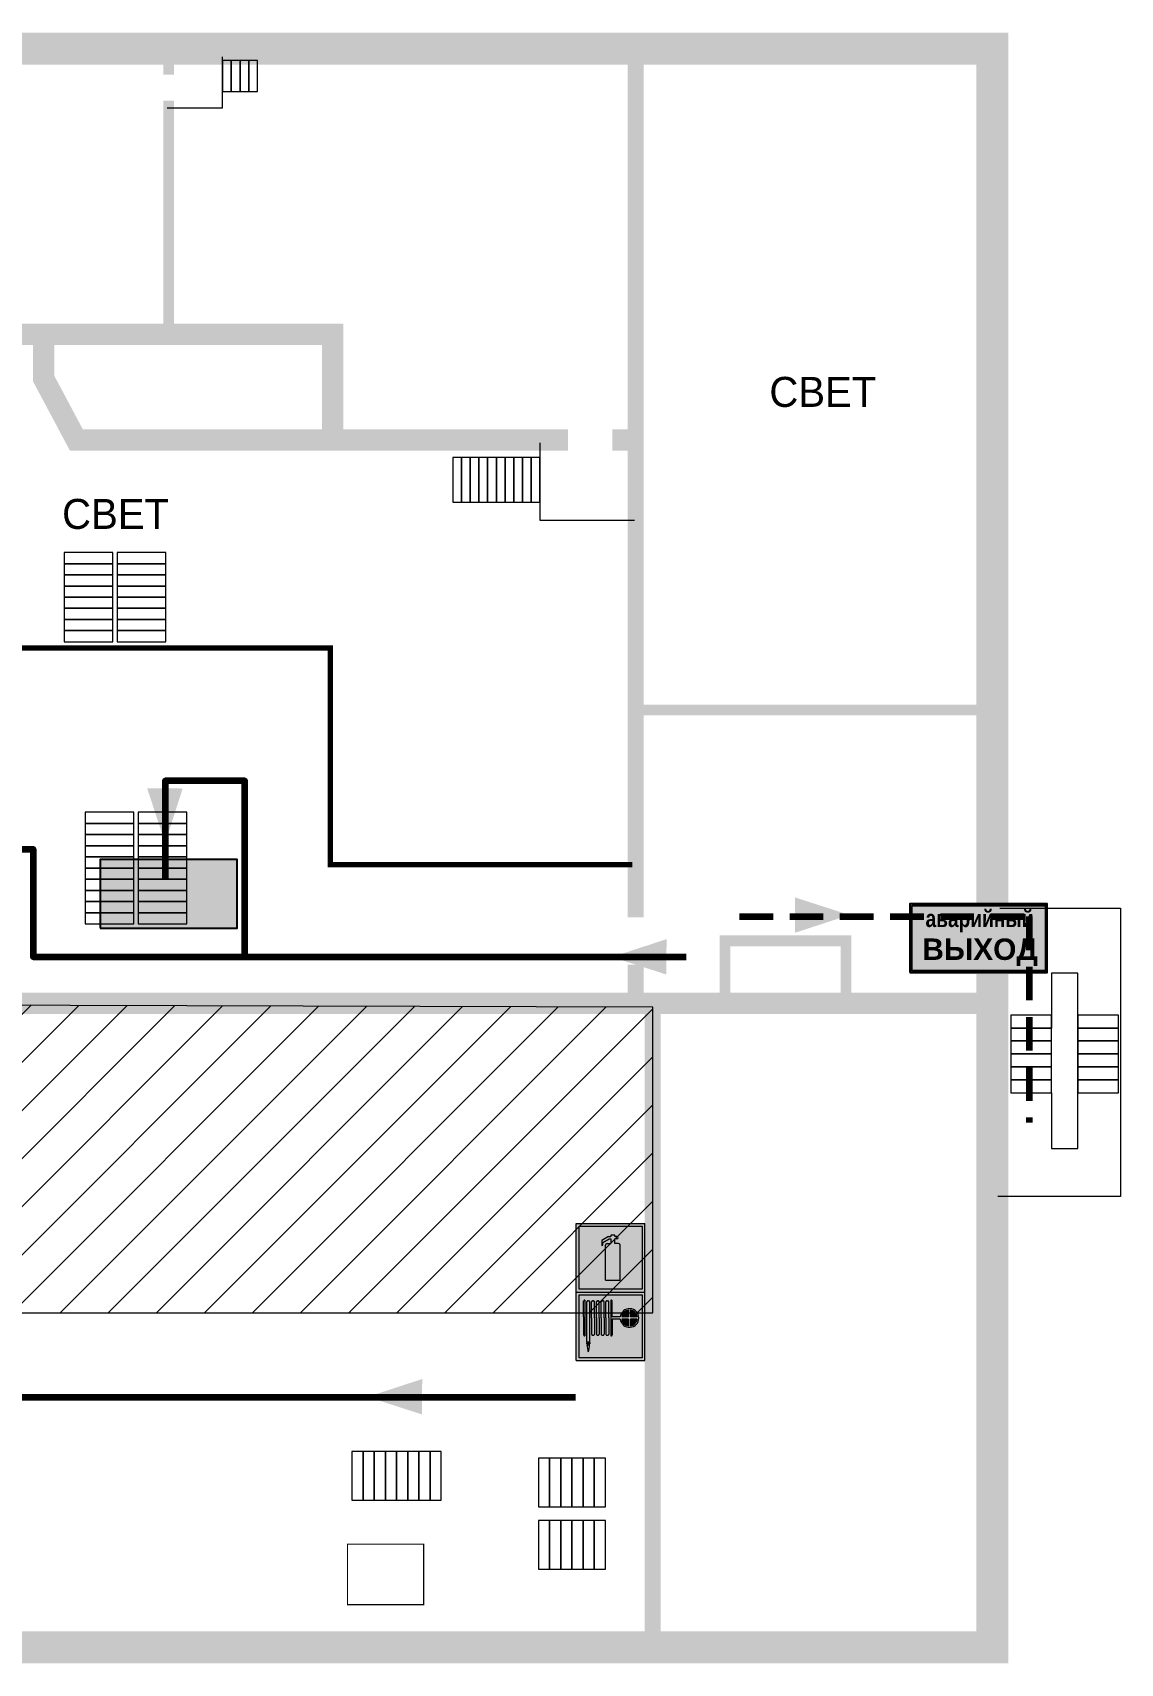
# Model space of a CAD drawing. Header units: millimetres. Extents: x 13114 to 67229, y 22859 to 38520.
# Drawn here: x 20491.7 to 20621.7, y 30578.7 to 30773.5 of the extents above; entities that cross this region are included whole.
import ezdxf

# ---------------------------------------------------------------- set-up
doc = ezdxf.new("R2010")
doc.units = ezdxf.units.MM
doc.linetypes.add('{ Wide Dash }', pattern=[12, 4, -2, 4, -2])
doc.layers.add('План_Штампы', color=7, linetype='Continuous')
doc.styles.add('обычный', font='arial.ttf')

# ---------------------------------------------------------------- blocks, each defined once
blk = doc.blocks.new('A$C37112FD5')
at = {"true_color": 0xf5f5ff}
h = blk.add_hatch(color=7, dxfattribs=at)
h.dxf.hatch_style = 1
h.paths.add_polyline_path([(12.8, -7.4), (0, -7.4), (0, -20.2), (12.8, -20.2)])
h.paths.add_polyline_path([(12.29, -7.91), (12.29, -19.69), (0.51, -19.69), (0.51, -7.91)], flags=16)
h.paths.add_polyline_path([(4.98, -9.04, -0.42597), (5.17, -9.22), (5.17, -12.25), (5.17, -15.29, -0.432244), (4.98, -15.47), (4.83, -15.47, -0.42597), (4.64, -15.29), (4.64, -12.25), (4.64, -9.22, -0.432244), (4.83, -9.04)], flags=0)
h.paths.add_polyline_path([(4.28, -9.22), (4.28, -12.25), (4.28, -15.29, -0.432244), (4.09, -15.47), (3.94, -15.47, -0.42597), (3.75, -15.29), (3.75, -12.25), (3.75, -9.22, -0.432244), (3.94, -9.04), (4.09, -9.04, -0.42597)], flags=0)
h.paths.add_polyline_path([(5.72, -9.04), (5.87, -9.04, -0.42597), (6.06, -9.22), (6.06, -12.25), (6.06, -15.29, -0.432244), (5.87, -15.47), (5.72, -15.47, -0.42597), (5.53, -15.29), (5.53, -12.25), (5.53, -9.22, -0.432244)], flags=0)
h.paths.add_polyline_path([(6.42, -8.9), (6.5, -8.9, -0.42597), (6.69, -9.08), (6.69, -12.03), (8.21, -12.03, -15.824349), (8.21, -12.47), (6.69, -12.47), (6.69, -15.42, -0.432244), (6.5, -15.6), (6.42, -15.6)], flags=0)
h.paths.add_polyline_path([(3.39, -9.22), (3.39, -12.25), (3.39, -15.29, -0.432244), (3.2, -15.47), (3.05, -15.47, -0.42597), (2.85, -15.29), (2.85, -12.25), (2.85, -9.22, -0.432244), (3.05, -9.04), (3.2, -9.04, -0.42597)], flags=0)
h.paths.add_polyline_path([(2.5, -9.22), (2.5, -16.71), (1.96, -16.71), (1.96, -9.22, -0.432244), (2.15, -9.04), (2.31, -9.04, -0.42597)], flags=0)
h.paths.add_polyline_path([(1.61, -8.9), (1.61, -15.6), (1.57, -15.6, -0.42597), (1.37, -15.42), (1.37, -12.03), (1.37, -9.09, -0.432244), (1.57, -8.9)], flags=0)
h.paths.add_polyline_path([(9.76, -10.81), (9.76, -12.03), (8.49, -12.03, -0.336371)], flags=0)
h.paths.add_polyline_path([(8.49, -12.47), (9.76, -12.47), (9.76, -13.7, -0.336371)], flags=0)
h.paths.add_polyline_path([(10.11, -10.81, -0.336371), (11.38, -12.03), (10.11, -12.03)], flags=0)
h.paths.add_polyline_path([(10.11, -12.47), (11.38, -12.47, -0.336371), (10.11, -13.7)], flags=0)
h.paths.add_polyline_path([(2.5, -16.84), (2.5, -17.05), (1.97, -17.05), (1.97, -16.84)], flags=0)
h.paths.add_polyline_path([(2.5, -17.24, -0.033778), (2.24, -18.6, -0.033778), (1.97, -17.24)], flags=0)
h = blk.add_hatch(color=242)
h.dxf.hatch_style = 1
h.paths.add_polyline_path([(12.29, -7.91), (0.51, -7.91), (0.51, -19.69), (12.29, -19.69)])
h.paths.add_polyline_path([(6.42, -15.6), (6.42, -8.9), (6.5, -8.9, -0.42597), (6.69, -9.08), (6.69, -12.03), (8.21, -12.03, -15.824349), (8.21, -12.47), (6.69, -12.47), (6.69, -15.42, -0.432244), (6.5, -15.6)], flags=16)
h.paths.add_polyline_path([(5.87, -15.47), (5.72, -15.47, -0.42597), (5.53, -15.29), (5.53, -12.25), (5.53, -9.22, -0.432244), (5.72, -9.04), (5.87, -9.04, -0.42597), (6.06, -9.22), (6.06, -12.25), (6.06, -15.29, -0.432244)], flags=16)
h.paths.add_polyline_path([(4.98, -15.47), (4.83, -15.47, -0.42597), (4.64, -15.29), (4.64, -12.25), (4.64, -9.22, -0.432244), (4.83, -9.04), (4.98, -9.04, -0.42597), (5.17, -9.22), (5.17, -12.25), (5.17, -15.29, -0.432244)], flags=16)
h.paths.add_polyline_path([(4.09, -15.47), (3.94, -15.47, -0.42597), (3.75, -15.29), (3.75, -12.25), (3.75, -9.22, -0.432244), (3.94, -9.04), (4.09, -9.04, -0.42597), (4.28, -9.22), (4.28, -12.25), (4.28, -15.29, -0.432244)], flags=16)
h.paths.add_polyline_path([(3.2, -15.47), (3.05, -15.47, -0.42597), (2.85, -15.29), (2.85, -12.25), (2.85, -9.22, -0.432244), (3.05, -9.04), (3.2, -9.04, -0.42597), (3.39, -9.22), (3.39, -12.25), (3.39, -15.29, -0.432244)], flags=16)
h.paths.add_polyline_path([(2.5, -17.05), (1.97, -17.05), (1.97, -16.84), (2.5, -16.84)], flags=16)
h.paths.add_polyline_path([(2.5, -17.24, -0.033778), (2.24, -18.6, -0.033778), (1.97, -17.24)], flags=16)
h.paths.add_polyline_path([(2.5, -16.71), (1.96, -16.71), (1.96, -9.22, -0.432244), (2.15, -9.04), (2.31, -9.04, -0.42597), (2.5, -9.22)], flags=16)
h.paths.add_polyline_path([(1.61, -15.6), (1.57, -15.6, -0.42597), (1.37, -15.42), (1.37, -12.03), (1.37, -9.09, -0.432244), (1.57, -8.9), (1.61, -8.9)], flags=16)
h.paths.add_polyline_path([(8.49, -12.47), (9.76, -12.47), (9.76, -13.7, -0.336371)], flags=0)
h.paths.add_polyline_path([(10.11, -13.7), (10.11, -12.47), (11.38, -12.47, -0.336371)], flags=0)
h.paths.add_polyline_path([(8.49, -12.03, -0.336371), (9.76, -10.81), (9.76, -12.03)], flags=0)
h.paths.add_polyline_path([(10.11, -12.03), (10.11, -10.81, -0.336371), (11.38, -12.03)], flags=0)
h = blk.add_hatch(color=7, dxfattribs=at)
h.dxf.hatch_style = 1
h.paths.add_polyline_path([(1.61, -8.9), (1.57, -8.9, 0.432244), (1.37, -9.09), (1.37, -12.03), (1.37, -15.42, 0.42597), (1.57, -15.6), (1.61, -15.6)])
h.paths.add_polyline_path([(2.5, -9.22, 0.42597), (2.31, -9.04), (2.15, -9.04, 0.432244), (1.96, -9.22), (1.96, -16.71), (2.5, -16.71)])
h.paths.add_polyline_path([(2.5, -16.84), (1.97, -16.84), (1.97, -17.05), (2.5, -17.05)])
h.paths.add_polyline_path([(2.5, -17.24), (1.97, -17.24, 0.033778), (2.24, -18.6, 0.033778)])
h.paths.add_polyline_path([(3.39, -12.25), (3.39, -9.22, 0.42597), (3.2, -9.04), (3.05, -9.04, 0.432244), (2.85, -9.22), (2.85, -12.25), (2.85, -15.29, 0.42597), (3.05, -15.47), (3.2, -15.47, 0.432244), (3.39, -15.29)])
h.paths.add_polyline_path([(4.28, -12.25), (4.28, -9.22, 0.42597), (4.09, -9.04), (3.94, -9.04, 0.432244), (3.75, -9.22), (3.75, -12.25), (3.75, -15.29, 0.42597), (3.94, -15.47), (4.09, -15.47, 0.432244), (4.28, -15.29)])
h.paths.add_polyline_path([(5.17, -12.25), (5.17, -9.22, 0.42597), (4.98, -9.04), (4.83, -9.04, 0.432244), (4.64, -9.22), (4.64, -12.25), (4.64, -15.29, 0.42597), (4.83, -15.47), (4.98, -15.47, 0.432244), (5.17, -15.29)])
h.paths.add_polyline_path([(6.06, -12.25), (6.06, -9.22, 0.42597), (5.87, -9.04), (5.72, -9.04, 0.432244), (5.53, -9.22), (5.53, -12.25), (5.53, -15.29, 0.42597), (5.72, -15.47), (5.87, -15.47, 0.432244), (6.06, -15.29)])
h.paths.add_polyline_path([(6.69, -12.47), (8.21, -12.47, 15.824349), (8.21, -12.03), (6.69, -12.03), (6.69, -9.08, 0.42597), (6.5, -8.9), (6.42, -8.9), (6.42, -15.6), (6.5, -15.6, 0.432244), (6.69, -15.42)])
h.paths.add_polyline_path([(8.49, -12.47), (9.76, -12.47), (9.76, -13.7, -0.336371)], flags=16)
h.paths.add_polyline_path([(8.49, -12.03, -0.336371), (9.76, -10.81), (9.76, -12.03)], flags=16)
h.paths.add_polyline_path([(10.11, -12.47), (11.38, -12.47, -0.336371), (10.11, -13.7)], flags=16)
h.paths.add_polyline_path([(10.11, -12.03), (10.11, -10.81, -0.336371), (11.38, -12.03)], flags=16)
h = blk.add_hatch(color=242)
h.dxf.hatch_style = 1
h.paths.add_polyline_path([(9.76, -10.81, 0.336371), (8.49, -12.03), (9.76, -12.03)])
h.paths.add_polyline_path([(10.11, -10.81), (10.11, -12.03), (11.38, -12.03, 0.336371)])
h.paths.add_polyline_path([(11.38, -12.47), (10.11, -12.47), (10.11, -13.7, 0.336371)])
h.paths.add_polyline_path([(9.76, -12.47), (8.49, -12.47, 0.336371), (9.76, -13.7)])
at = {"color": 242, "lineweight": 5}
for p, q in [((0, -20.2), (0, -7.4)), ((0, -7.4), (12.8, -7.4)), ((1.37, -12.03), (1.37, -9.08)), ((1.57, -8.9), (1.61, -8.9)), ((1.61, -8.9), (1.61, -15.6)), ((2.15, -9.04), (2.31, -9.04)), ((3.05, -9.04), (3.2, -9.04)), ((3.94, -9.04), (4.09, -9.04)), ((4.83, -9.04), (4.98, -9.04)), ((5.72, -9.04), (5.87, -9.04)), ((6.42, -8.9), (6.42, -15.6)), ((6.5, -8.9), (6.42, -8.9)), ((6.69, -12.03), (6.69, -9.08)), ((12.8, -20.2), (12.8, -7.4)), ((1.37, -12.03), (1.37, -15.42)), ((1.96, -16.71), (1.96, -9.22)), ((2.5, -16.71), (2.5, -9.22)), ((2.85, -12.25), (2.85, -9.22)), ((3.39, -12.25), (3.39, -9.22)), ((3.75, -12.25), (3.75, -9.22)), ((4.28, -12.25), (4.28, -9.22)), ((4.64, -12.25), (4.64, -9.22)), ((5.17, -12.25), (5.17, -9.22)), ((5.53, -12.25), (5.53, -9.22)), ((6.06, -12.25), (6.06, -9.22)), ((8.21, -12.03), (6.69, -12.03)), ((9.76, -12.03), (8.49, -12.03)), ((9.76, -10.81), (9.76, -12.03)), ((10.11, -10.81), (10.11, -12.03)), ((11.38, -12.03), (10.11, -12.03)), ((2.85, -12.25), (2.85, -15.29)), ((3.39, -12.25), (3.39, -15.29)), ((3.75, -12.25), (3.75, -15.29)), ((4.28, -12.25), (4.28, -15.29)), ((4.64, -12.25), (4.64, -15.29)), ((5.17, -12.25), (5.17, -15.29)), ((5.53, -12.25), (5.53, -15.29)), ((6.06, -12.25), (6.06, -15.29)), ((8.21, -12.47), (6.69, -12.47)), ((6.69, -12.47), (6.69, -15.42)), ((9.76, -12.47), (8.49, -12.47)), ((9.76, -12.47), (9.76, -13.7)), ((11.38, -12.47), (10.11, -12.47)), ((10.11, -12.47), (10.11, -13.7)), ((1.57, -15.6), (1.61, -15.6)), ((1.96, -16.71), (2.5, -16.71)), ((1.97, -16.84), (2.5, -16.84)), ((1.97, -17.05), (1.97, -16.84)), ((2.5, -17.05), (1.97, -17.05)), ((1.97, -17.24), (2.5, -17.24)), ((2.5, -16.84), (2.5, -17.05)), ((3.05, -15.47), (3.2, -15.47)), ((3.94, -15.47), (4.09, -15.47)), ((4.83, -15.47), (4.98, -15.47)), ((5.72, -15.47), (5.87, -15.47)), ((6.42, -15.6), (6.5, -15.6)), ((0, -20.2), (12.8, -20.2))]:
    blk.add_line(p, q, dxfattribs=at)
blk.add_lwpolyline([(0.51, -7.91), (12.29, -7.91), (12.29, -19.69), (0.51, -19.69)], close=True, dxfattribs=at)
for centre, radius, start, end in [((1.56, -9.09), 0.182, 87.1027, 180.6071), ((2.15, -9.22), 0.182, 87.1027, 180.6071), ((2.32, -9.22), 0.182, 359.3929, 92.8973), ((3.04, -9.22), 0.182, 87.1027, 180.6071), ((3.21, -9.22), 0.182, 359.3929, 92.8973), ((3.93, -9.22), 0.182, 87.1027, 180.6071), ((4.1, -9.22), 0.182, 359.3929, 92.8973), ((4.82, -9.22), 0.182, 87.1027, 180.6071), ((4.99, -9.22), 0.182, 359.3929, 92.8973), ((5.71, -9.22), 0.182, 87.1027, 180.6071), ((5.88, -9.22), 0.182, 359.3929, 92.8973), ((6.51, -9.09), 0.182, 359.3929, 92.8973), ((9.93, -12.25), 1.74, 187.2319, 172.7681), ((9.93, -12.25), 1.46, 96.9927, 171.3585), ((9.93, -12.25), 1.46, 8.6415, 83.0073), ((9.93, -12.25), 1.46, 188.6415, 263.0073), ((9.93, -12.25), 1.46, 276.9927, 351.3585), ((1.56, -15.42), 0.182, 179.3929, 272.8973), ((12.17, -15.98), 10.27, 187.041, 194.7793), ((-7.7, -15.98), 10.27, 345.2207, 352.959), ((3.04, -15.29), 0.182, 179.3929, 272.8973), ((3.21, -15.29), 0.182, 267.1027, 0.6071), ((3.93, -15.29), 0.182, 179.3929, 272.8973), ((4.1, -15.29), 0.182, 267.1027, 0.6071), ((4.82, -15.29), 0.182, 179.3929, 272.8973), ((4.99, -15.29), 0.182, 267.1027, 0.6071), ((5.71, -15.29), 0.182, 179.3929, 272.8973), ((5.88, -15.29), 0.182, 267.1027, 0.6071), ((6.51, -15.42), 0.182, 267.1027, 0.6071)]:
    blk.add_arc(centre, radius, start, end, dxfattribs=at)
blk = doc.blocks.new('A$C3AD82952')
at = {"true_color": 0xf5f5ff}
h = blk.add_hatch(color=7, dxfattribs=at)
h.dxf.hatch_style = 1
h.paths.add_polyline_path([(8.21, 8.73, 0.414214), (7.89, 9.05), (7.22, 9.05), (7.22, 9.92), (7.59, 9.92, 1), (7.57, 10.36), (7.22, 10.36), (7.22, 10.6), (6.43, 10.6), (6.43, 10.36), (6.01, 10.36), (4.74, 9.59), (4.74, 8.69), (4.98, 8.73), (4.98, 9.26), (6.12, 9.91), (6.43, 9.91), (6.43, 9.05), (5.76, 9.05, 0.414214), (5.44, 8.73), (5.44, 2.2), (8.21, 2.2)], flags=0)
h.paths.add_polyline_path([(12.8, 12.8), (0, 12.8), (0, 0), (12.8, 0)])
h.paths.add_polyline_path([(0.51, 12.29), (12.29, 12.29), (12.29, 0.51), (0.51, 0.51)], flags=16)
h.paths.add_polyline_path([(4.74, 9.59), (6.01, 10.36), (6.43, 10.36), (6.43, 10.6), (7.22, 10.6), (7.22, 10.36), (7.59, 10.36, -0.94586), (7.59, 9.92), (7.22, 9.92), (7.22, 9.05), (7.89, 9.05, -0.414214), (8.21, 8.73), (8.21, 2.2), (5.44, 2.2), (5.44, 8.73, -0.414214), (5.76, 9.05), (6.43, 9.05), (6.43, 9.91), (6.12, 9.91), (4.98, 9.26), (4.98, 8.73), (4.74, 8.69)], flags=0)
h = blk.add_hatch(color=242)
h.dxf.hatch_style = 1
h.paths.add_polyline_path([(12.29, 12.29), (0.51, 12.29), (0.51, 0.51), (12.29, 0.51)])
h.paths.add_polyline_path([(4.74, 8.69), (4.74, 9.59), (6.01, 10.36), (6.43, 10.36), (6.43, 10.6), (7.22, 10.6), (7.22, 10.36), (7.59, 10.36, -0.94586), (7.59, 9.92), (7.22, 9.92), (7.22, 9.05), (7.89, 9.05, -0.414214), (8.21, 8.73), (8.21, 2.2), (5.44, 2.2), (5.44, 8.73, -0.414214), (5.76, 9.05), (6.43, 9.05), (6.43, 9.91), (6.12, 9.91), (4.98, 9.26), (4.98, 8.73)], flags=16)
h = blk.add_hatch(color=7, dxfattribs=at)
h.dxf.hatch_style = 1
h.paths.add_polyline_path([(8.21, 8.73, 0.414214), (7.89, 9.05), (7.22, 9.05), (7.22, 9.92), (7.59, 9.92, 1), (7.57, 10.36), (7.22, 10.36), (7.22, 10.6), (6.43, 10.6), (6.43, 10.36), (6.01, 10.36), (4.74, 9.59), (4.74, 8.69), (4.98, 8.73), (4.98, 9.26), (6.12, 9.91), (6.43, 9.91), (6.43, 9.05), (5.76, 9.05, 0.414214), (5.44, 8.73), (5.44, 2.2), (8.21, 2.2)])
at = {"color": 242, "lineweight": 5}
for p, q in [((0, 0), (0, 12.8)), ((0, 12.8), (12.8, 12.8)), ((12.8, 0), (12.8, 12.8)), ((6.01, 10.36), (4.74, 9.59)), ((4.74, 9.59), (4.74, 8.69)), ((4.98, 9.26), (6.12, 9.91)), ((4.98, 8.73), (4.98, 9.26)), ((6.01, 10.36), (6.43, 10.36)), ((6.12, 9.91), (6.43, 9.91)), ((7.22, 10.6), (6.43, 10.6)), ((6.43, 10.6), (6.43, 10.36)), ((6.43, 9.91), (6.43, 9.05)), ((7.22, 10.36), (7.22, 10.6)), ((7.59, 10.36), (7.22, 10.36)), ((7.22, 9.05), (7.22, 9.92)), ((7.59, 9.92), (7.22, 9.92)), ((4.74, 8.69), (4.98, 8.73)), ((5.44, 2.2), (5.44, 8.73)), ((5.76, 9.05), (6.43, 9.05)), ((7.89, 9.05), (7.22, 9.05)), ((8.21, 2.2), (8.21, 8.73)), ((0, 0), (12.8, 0)), ((5.44, 2.2), (8.21, 2.2))]:
    blk.add_line(p, q, dxfattribs=at)
blk.add_lwpolyline([(0.51, 12.29), (12.29, 12.29), (12.29, 0.51), (0.51, 0.51)], close=True, dxfattribs=at)
for centre, radius, start, end in [((7.58, 10.14), 0.223, 273.1875, 86.8125), ((5.76, 8.73), 0.32, 90, 180), ((7.89, 8.73), 0.32, 0, 90)]:
    blk.add_arc(centre, radius, start, end, dxfattribs=at)
blk = doc.blocks.new('A$C41C009D9')
at = {"true_color": 0xffffff}
blk.add_hatch(color=7, dxfattribs=at).paths.add_polyline_path([(0, 8), (-16, 8), (-16, 0), (0, 0)])
h = blk.add_hatch(color=126)
h.dxf.hatch_style = 1
h.paths.add_polyline_path([(-15.8, 7.8), (-15.8, 0.2), (-0.2, 0.2), (-0.2, 7.8)])
at = {"color": 126}
for points in [[(-16, 0), (0, 0), (0, 8), (-16, 8)], [(-16, 0), (0, 0), (0, 8), (-16, 8)], [(-15.8, 7.8), (-0.2, 7.8), (-0.2, 0.2), (-15.8, 0.2)]]:
    blk.add_lwpolyline(points, close=True, dxfattribs=at)
at = {"color": 7, "true_color": 0xffffff, "insert": (-15.8, 7.3), "char_height": 2.5, "width": 15.5999, "attachment_point": 1, "style": 'обычный'}
blk.add_mtext('\\pi1.6133;{\\fArial|b1|i0|c204|p34;\\H0.8x;\\W0.8;аварийный\\H1.25x;\\W1;\\P\\pi1.2327;ВЫХОД}', dxfattribs=at)
blk = doc.blocks.new('A$C7B4425F7')
at = {"true_color": 0xffffff}
blk.add_hatch(color=7, dxfattribs=at).paths.add_polyline_path([(0, 0), (-16, 0), (-16, -8), (0, -8)])
h = blk.add_hatch(color=126)
h.paths.add_polyline_path([(-0.2, -0.2), (-15.8, -0.2), (-15.8, -7.8), (-0.2, -7.8)])
h.paths.add_polyline_path([(-11.76, -2.03), (-11.76, -3.66), (-11.17, -3.66, -0.568275), (-11.17, -6.18), (-12.58, -6.18), (-12.58, -2.03)], flags=16)
h.paths.add_polyline_path([(-13.33, -4.12, -0.495768), (-13.59, -6.18), (-15.03, -6.18), (-15.03, -2.03), (-13.59, -2.03, -0.487973)], flags=16)
h.paths.add_polyline_path([(-10.25, -2.03), (-9.48, -2.03), (-9.48, -6.18), (-10.25, -6.18)], flags=16)
h.paths.add_polyline_path([(-13.84, -3.69), (-14.24, -3.69), (-14.24, -3.03), (-13.9, -3.03, -0.692621)], flags=0)
h.paths.add_polyline_path([(-9.15, -2.03), (-8.4, -2.03), (-8.04, -3.07), (-7.68, -2.03), (-6.93, -2.03), (-7.64, -4.1), (-6.93, -6.18), (-7.68, -6.18), (-8.04, -5.14), (-8.4, -6.18), (-9.15, -6.18), (-8.44, -4.1)], flags=16)
h.paths.add_polyline_path([(-11.76, -4.46), (-11.42, -4.46, -0.692621), (-11.36, -5.12), (-11.76, -5.12)], flags=0)
h.paths.add_polyline_path([(-13.9, -5.2), (-14.24, -5.2), (-14.24, -4.55), (-13.84, -4.55, -0.708038)], flags=0)
edge = h.paths.add_edge_path(flags=16)
edge.add_ellipse((-5.51, -4.08), major_axis=(0, 2.05), ratio=0.586184, start_angle=0, end_angle=360)
edge = h.paths.add_edge_path(flags=0)
edge.add_ellipse((-5.51, -4.08), major_axis=(0, 1.14), ratio=0.454828, start_angle=0, end_angle=360)
h.paths.add_polyline_path([(-4.13, -4.96, 0.377264), (-3.48, -4.52, 0.0555), (-3.16, -2.03), (-1.66, -2.03), (-1.66, -4.96), (-0.96, -4.96), (-0.96, -7.01), (-1.75, -7.01), (-1.75, -6.18), (-3.3, -6.18), (-3.3, -7.02), (-4.13, -7.02)], flags=16)
h.paths.add_polyline_path([(-2.73, -2.91), (-2.28, -2.91), (-2.28, -4.96), (-3.05, -4.96, 0.079136)], flags=0)
at = {"color": 126}
blk.add_lwpolyline([(-16, -8), (0, -8), (0, 0), (-16, 0)], close=True, dxfattribs=at)

msp = doc.modelspace()

# ---------------------------------------------------------------- hatches: boundary and pattern name
at = {"lineweight": 0}
h = msp.add_hatch(dxfattribs=at)
h.set_pattern_fill('ANSI31', color=256, scale=1.28)
h.set_pattern_definition([(45, (-1883.78, 20265.3152), (-2.87368196, 2.87368196), [])])
h.paths.add_polyline_path([(20471.04, 30620.79), (20471.04, 30632.1), (20484.5, 30632.1), (20484.5, 30620.58), (20565.78, 30620.58), (20565.78, 30657.09), (20398.64, 30657.55), (20398.64, 30620.79)])

# ---------------------------------------------------------------- linework, layer by layer
for points, const_width in [([(20293.8, 30771.6), (20606.37, 30771.6), (20606.37, 30667.08)], 3.84), ([(20507.95, 30771.6), (20507.95, 30768.5)], 1.28), ([(20563.75, 30667.81), (20563.75, 30771.53)], 1.92), ([(20507.95, 30737.48), (20507.95, 30765.39)], 1.28), ([(20451.21, 30737.48), (20527.52, 30737.48), (20527.52, 30724.86), (20555.64, 30724.86)], 2.56), ([(20527.52, 30724.86), (20496.9, 30724.86), (20493.01, 30732.16), (20493.01, 30737.48)], 2.56), ([(20314.73, 30733.9), (20314.73, 30712.71), (20340.16, 30712.71), (20340.16, 30733.93), (20340.16, 30700.01), (20527.24, 30700.01), (20527.24, 30674.1), (20563.35, 30674.1)], 0.64), ([(20560.95, 30724.86), (20564.02, 30724.86)], 2.56), ([(20563.75, 30692.59), (20607.14, 30692.59)], 1.28), ([(20574.41, 30658.7), (20574.41, 30665.01), (20588.87, 30665.01), (20588.87, 30658.31)], 1.28), ([(20563.75, 30657.09), (20563.75, 30662.17)], 1.92), ([(20606.37, 30661.03), (20606.37, 30580.8)], 3.84), ([(20357.93, 30657.55), (20605.65, 30657.55)], 2.56), ([(20565.78, 30580.8), (20565.78, 30657.09)], 1.92), ([(20293.8, 30580.6), (20606.37, 30580.6), (20606.37, 30583.98)], 3.84)]:
    msp.add_lwpolyline(points, dxfattribs=dict(at, const_width=const_width))
for points in [[(20507.76, 30764.55), (20514.37, 30764.55), (20514.37, 30770.61)], [(20552.31, 30724.52), (20552.31, 30715.29), (20563.61, 30715.29)], [(20607.25, 30668.91), (20621.67, 30668.91), (20621.67, 30634.46), (20607.03, 30634.46)], [(20613.44, 30646.86), (20613.44, 30640.19), (20616.59, 30640.19), (20616.59, 30661.15), (20613.44, 30661.15), (20613.44, 30654.59)], [(20398.64, 30657.55), (20398.64, 30620.79), (20471.04, 30620.79), (20471.04, 30632.1), (20484.5, 30632.1), (20484.5, 30620.58), (20565.78, 30620.58), (20565.78, 30657.09), (20398.64, 30657.55), (20398.64, 30620.79)]]:
    msp.add_lwpolyline(points, dxfattribs=at)
for points in [[(20514.37, 30766.49), (20515.42, 30766.49), (20515.42, 30770.17), (20514.37, 30770.17)], [(20515.42, 30766.49), (20516.46, 30766.49), (20516.46, 30770.17), (20515.42, 30770.17)], [(20516.46, 30766.49), (20517.5, 30766.49), (20517.5, 30770.17), (20516.46, 30770.17)], [(20517.5, 30766.49), (20518.55, 30766.49), (20518.55, 30770.17), (20517.5, 30770.17)], [(20541.88, 30717.43), (20542.92, 30717.43), (20542.92, 30722.75), (20541.88, 30722.75)], [(20542.92, 30717.43), (20543.96, 30717.43), (20543.96, 30722.75), (20542.92, 30722.75)], [(20543.96, 30717.43), (20545.01, 30717.43), (20545.01, 30722.75), (20543.96, 30722.75)], [(20545.01, 30717.43), (20546.05, 30717.43), (20546.05, 30722.75), (20545.01, 30722.75)], [(20546.05, 30717.43), (20547.1, 30717.43), (20547.1, 30722.75), (20546.05, 30722.75)], [(20547.1, 30717.43), (20548.14, 30717.43), (20548.14, 30722.75), (20547.1, 30722.75)], [(20548.14, 30717.43), (20549.18, 30717.43), (20549.18, 30722.75), (20548.14, 30722.75)], [(20549.18, 30717.43), (20550.23, 30717.43), (20550.23, 30722.75), (20549.18, 30722.75)], [(20550.23, 30717.43), (20551.27, 30717.43), (20551.27, 30722.75), (20550.23, 30722.75)], [(20551.27, 30717.43), (20552.31, 30717.43), (20552.31, 30722.75), (20551.27, 30722.75)], [(20495.44, 30710.07), (20501.26, 30710.07), (20501.26, 30711.4), (20495.44, 30711.4)], [(20501.78, 30710.07), (20507.59, 30710.07), (20507.59, 30711.4), (20501.78, 30711.4)], [(20495.44, 30708.74), (20501.26, 30708.74), (20501.26, 30710.07), (20495.44, 30710.07)], [(20495.44, 30707.4), (20501.26, 30707.4), (20501.26, 30708.74), (20495.44, 30708.74)], [(20501.78, 30708.74), (20507.59, 30708.74), (20507.59, 30710.07), (20501.78, 30710.07)], [(20501.78, 30707.4), (20507.59, 30707.4), (20507.59, 30708.74), (20501.78, 30708.74)], [(20495.44, 30706.07), (20501.26, 30706.07), (20501.26, 30707.4), (20495.44, 30707.4)], [(20501.78, 30706.07), (20507.59, 30706.07), (20507.59, 30707.4), (20501.78, 30707.4)], [(20495.44, 30704.74), (20501.26, 30704.74), (20501.26, 30706.07), (20495.44, 30706.07)], [(20495.44, 30703.4), (20501.26, 30703.4), (20501.26, 30704.74), (20495.44, 30704.74)], [(20501.78, 30704.74), (20507.59, 30704.74), (20507.59, 30706.07), (20501.78, 30706.07)], [(20501.78, 30703.4), (20507.59, 30703.4), (20507.59, 30704.74), (20501.78, 30704.74)], [(20495.44, 30702.07), (20501.26, 30702.07), (20501.26, 30703.4), (20495.44, 30703.4)], [(20501.78, 30702.07), (20507.59, 30702.07), (20507.59, 30703.4), (20501.78, 30703.4)], [(20495.44, 30700.74), (20501.26, 30700.74), (20501.26, 30702.07), (20495.44, 30702.07)], [(20501.78, 30700.74), (20507.59, 30700.74), (20507.59, 30702.07), (20501.78, 30702.07)], [(20497.94, 30679.04), (20503.76, 30679.04), (20503.76, 30680.37), (20497.94, 30680.37)], [(20504.28, 30679.04), (20510.09, 30679.04), (20510.09, 30680.37), (20504.28, 30680.37)], [(20497.94, 30677.7), (20503.76, 30677.7), (20503.76, 30679.04), (20497.94, 30679.04)], [(20497.94, 30676.37), (20503.76, 30676.37), (20503.76, 30677.7), (20497.94, 30677.7)], [(20504.28, 30677.7), (20510.09, 30677.7), (20510.09, 30679.04), (20504.28, 30679.04)], [(20504.28, 30676.37), (20510.09, 30676.37), (20510.09, 30677.7), (20504.28, 30677.7)], [(20497.94, 30675.04), (20503.76, 30675.04), (20503.76, 30676.37), (20497.94, 30676.37)], [(20504.28, 30675.04), (20510.09, 30675.04), (20510.09, 30676.37), (20504.28, 30676.37)], [(20497.94, 30673.7), (20503.76, 30673.7), (20503.76, 30675.04), (20497.94, 30675.04)], [(20497.94, 30672.37), (20503.76, 30672.37), (20503.76, 30673.7), (20497.94, 30673.7)], [(20504.28, 30673.7), (20510.09, 30673.7), (20510.09, 30675.04), (20504.28, 30675.04)], [(20504.28, 30672.37), (20510.09, 30672.37), (20510.09, 30673.7), (20504.28, 30673.7)], [(20497.94, 30671.04), (20503.76, 30671.04), (20503.76, 30672.37), (20497.94, 30672.37)], [(20504.28, 30671.04), (20510.09, 30671.04), (20510.09, 30672.37), (20504.28, 30672.37)], [(20497.94, 30669.7), (20503.76, 30669.7), (20503.76, 30671.04), (20497.94, 30671.04)], [(20497.94, 30668.37), (20503.76, 30668.37), (20503.76, 30669.7), (20497.94, 30669.7)], [(20504.28, 30669.7), (20510.09, 30669.7), (20510.09, 30671.04), (20504.28, 30671.04)], [(20504.28, 30668.37), (20510.09, 30668.37), (20510.09, 30669.7), (20504.28, 30669.7)], [(20497.94, 30667.04), (20503.76, 30667.04), (20503.76, 30668.37), (20497.94, 30668.37)], [(20504.28, 30667.04), (20510.09, 30667.04), (20510.09, 30668.37), (20504.28, 30668.37)], [(20608.58, 30654.59), (20613.44, 30654.59), (20613.44, 30656.14), (20608.58, 30656.14)], [(20616.59, 30654.59), (20621.45, 30654.59), (20621.45, 30656.14), (20616.59, 30656.14)], [(20608.58, 30653.05), (20613.44, 30653.05), (20613.44, 30654.59), (20608.58, 30654.59)], [(20616.59, 30653.05), (20621.45, 30653.05), (20621.45, 30654.59), (20616.59, 30654.59)], [(20608.58, 30651.5), (20613.44, 30651.5), (20613.44, 30653.05), (20608.58, 30653.05)], [(20616.59, 30651.5), (20621.45, 30651.5), (20621.45, 30653.05), (20616.59, 30653.05)], [(20608.58, 30649.95), (20613.44, 30649.95), (20613.44, 30651.5), (20608.58, 30651.5)], [(20616.59, 30649.95), (20621.45, 30649.95), (20621.45, 30651.5), (20616.59, 30651.5)], [(20608.58, 30648.41), (20613.44, 30648.41), (20613.44, 30649.95), (20608.58, 30649.95)], [(20608.58, 30646.86), (20613.44, 30646.86), (20613.44, 30648.41), (20608.58, 30648.41)], [(20616.59, 30648.41), (20621.45, 30648.41), (20621.45, 30649.95), (20616.59, 30649.95)], [(20616.59, 30646.86), (20621.45, 30646.86), (20621.45, 30648.41), (20616.59, 30648.41)], [(20529.83, 30603.99), (20529.83, 30598.17), (20531.17, 30598.17), (20531.17, 30603.99)], [(20531.17, 30603.99), (20531.17, 30598.17), (20532.5, 30598.17), (20532.5, 30603.99)], [(20532.5, 30603.99), (20532.5, 30598.17), (20533.83, 30598.17), (20533.83, 30603.99)], [(20533.83, 30603.99), (20533.83, 30598.17), (20535.17, 30598.17), (20535.17, 30603.99)], [(20535.17, 30603.99), (20535.17, 30598.17), (20536.5, 30598.17), (20536.5, 30603.99)], [(20536.5, 30603.99), (20536.5, 30598.17), (20537.83, 30598.17), (20537.83, 30603.99)], [(20537.83, 30603.99), (20537.83, 30598.17), (20539.17, 30598.17), (20539.17, 30603.99)], [(20539.17, 30603.99), (20539.17, 30598.17), (20540.5, 30598.17), (20540.5, 30603.99)], [(20552.13, 30603.19), (20552.13, 30597.37), (20553.46, 30597.37), (20553.46, 30603.19)], [(20553.46, 30603.19), (20553.46, 30597.37), (20554.8, 30597.37), (20554.8, 30603.19)], [(20554.8, 30603.19), (20554.8, 30597.37), (20556.13, 30597.37), (20556.13, 30603.19)], [(20556.13, 30603.19), (20556.13, 30597.37), (20557.46, 30597.37), (20557.46, 30603.19)], [(20557.46, 30603.19), (20557.46, 30597.37), (20558.8, 30597.37), (20558.8, 30603.19)], [(20558.8, 30603.19), (20558.8, 30597.37), (20560.13, 30597.37), (20560.13, 30603.19)], [(20552.13, 30595.74), (20552.13, 30589.93), (20553.46, 30589.93), (20553.46, 30595.74)], [(20553.46, 30595.74), (20553.46, 30589.93), (20554.8, 30589.93), (20554.8, 30595.74)], [(20554.8, 30595.74), (20554.8, 30589.93), (20556.13, 30589.93), (20556.13, 30595.74)], [(20556.13, 30595.74), (20556.13, 30589.93), (20557.46, 30589.93), (20557.46, 30595.74)], [(20557.46, 30595.74), (20557.46, 30589.93), (20558.8, 30589.93), (20558.8, 30595.74)], [(20558.8, 30595.74), (20558.8, 30589.93), (20560.13, 30589.93), (20560.13, 30595.74)]]:
    msp.add_lwpolyline(points, close=True, dxfattribs=at)
at = {"color": 126, "lineweight": 100, "true_color": 0x008754}
for points in [[(20314.65, 30675.96), (20491.76, 30675.96), (20491.76, 30663.09), (20517.03, 30663.09), (20517.03, 30684.13), (20507.5, 30684.13), (20507.5, 30672.41)], [(20556.57, 30610.43), (20385.25, 30610.43), (20354.44, 30631.51), (20354.44, 30675.96)], [(20517.03, 30663.09), (20569.77, 30663.09)]]:
    msp.add_lwpolyline(points, dxfattribs=at)
at = {"color": 126, "linetype": '{ Wide Dash }', "lineweight": 100, "true_color": 0x008754}
msp.add_lwpolyline([(20576.16, 30667.91), (20610.76, 30667.91), (20610.76, 30643.29)], dxfattribs=at)
at = {"lineweight": 0, "const_width": 0.128}
msp.add_lwpolyline([(20529.32, 30585.7), (20538.41, 30585.7), (20538.41, 30592.93), (20529.32, 30592.93)], close=True, dxfattribs=at)
at = {"layer": 'План_Штампы', "color": 126, "true_color": 0x008754}
for points in [[(20505.37, 30683.22), (20509.61, 30683.21), (20507.51, 30676.72)], [(20582.77, 30665.97), (20582.78, 30670.2), (20589.28, 30668.1)], [(20567.43, 30665.21), (20567.42, 30660.98), (20560.93, 30663.08)], [(20538.23, 30612.66), (20538.22, 30608.42), (20531.72, 30610.52)]]:
    msp.add_solid(points, dxfattribs=at)

# ---------------------------------------------------------------- block references
for name, p, xscale, yscale, zscale in [('A$C41C009D9', (20612.91, 30661.23), 1.024, 1.024, 1.024), ('A$C3AD82952', (20556.65, 30623.05), 0.6400000000000001, 0.6400000000000001, 0.6400000000000001), ('A$C37112FD5', (20556.65, 30627.79), 0.6399983620643617, 0.6399983620643617, 0.6399983620643617)]:
    msp.add_blockref(name, p, dxfattribs=dict(xscale=xscale, yscale=yscale, zscale=zscale))
at = {"layer": 'План_Штампы', "xscale": 1.024, "yscale": 1.024, "zscale": 1.024}
msp.add_blockref('A$C7B4425F7', (20516.12, 30674.73), dxfattribs=at)

# ---------------------------------------------------------------- texts
at = {"lineweight": 0, "char_height": 3.584, "width": 162.1099, "attachment_point": 5, "style": 'обычный'}
for insert in [(20586.11, 30730.57), (20501.59, 30715.99)]:
    msp.add_mtext('\\pi-10.752,l10.752,t10.752;{\\fProxima Nova Rg|b0|i0|c204|p2;СВЕТ\\H1.1997x; }', dxfattribs=dict(at, insert=insert))

doc.saveas('drawing.dxf')
